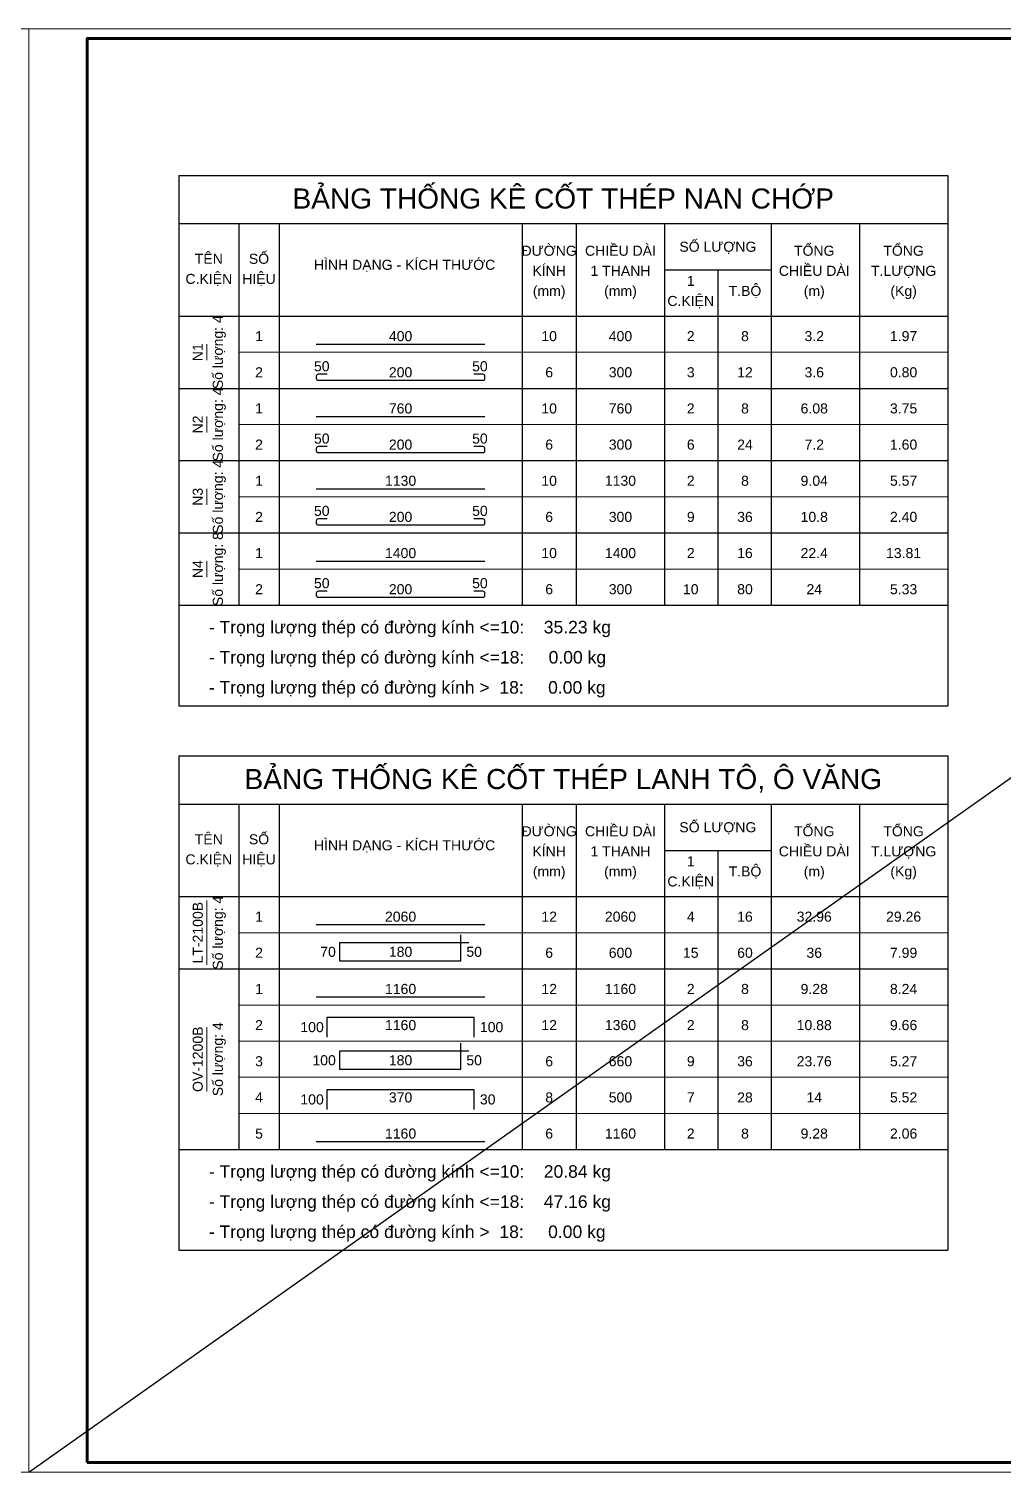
# Model space of a CAD drawing. Header units: millimetres. Extents: x -295047 to 263296, y -724756 to -308748.
# Drawn here: x 229696 to 245740, y -368365 to -344605 of the extents above; entities that cross this region are included whole.
import ezdxf
from ezdxf.enums import TextEntityAlignment as Align

# ---------------------------------------------------------------- set-up
doc = ezdxf.new("R2010")
doc.units = ezdxf.units.MM
doc.header["$MEASUREMENT"] = 0
doc.linetypes.add('HIDDEN', pattern=[0.375, 0.25, -0.125])
doc.layers.get('Defpoints').update_dxf_attribs({"color": 1})
doc.layers.add('KCS_Plotter', color=11, linetype='Continuous', plot=False)
for name, color, linetype, lineweight in [('Khungten_LCDI', 7, 'Continuous', 5), ('LC MANH DUT', 35, 'HIDDEN', 5), ('LC Net dam 1', 30, 'Continuous', 30), ('LC Net thay', 7, 'Continuous', 25), ('LC Text1', 3, 'Continuous', 20)]:
    doc.layers.add(name, color=color, linetype=linetype, lineweight=lineweight)
doc.styles.add('Hoa', font='micross.ttf')
doc.styles.add('Khungten', font='VHAVAN.TTF', dxfattribs={"width": 0.9, "height": 5000})
doc.styles.add('Thuong', font='micross.ttf')
doc.styles.add('Title', font='VHBLACK.TTF', dxfattribs={"width": 0.8})

# ---------------------------------------------------------------- blocks, each defined once
blk = doc.blocks.new('lcdi KC')
at = {"layer": 'Defpoints', "lineweight": 0}
blk.add_lwpolyline([(-1200, -14850), (-1200, 14850), (40800, 14850), (40800, -14850)], close=True, dxfattribs=at)
at = {"layer": 'Khungten_LCDI', "color": 5, "lineweight": 60}
blk.add_lwpolyline([(0, -14650), (0, 14650), (40600, 14650), (40600, -14650)], close=True, dxfattribs=at)
at = {"color": 7, "style": 'Khungten', "width": 0.8}
for tag, p in [('REVISION', (39499, -10746)), ('NGAYHT', (39546, -11609))]:
    blk.add_attdef(tag, text='', height=200, dxfattribs=at).set_placement(p, align=Align.CENTER)
at = {"layer": 'LC Text1', "style": 'Title', "width": 1.485915}
for tag, p, p2 in [('TENBANVE1', (36913, -8886), (40339, -8886)), ('TENBANVE2', (36913, -9562), (40339, -9562))]:
    blk.add_attdef(tag, text='', height=250, dxfattribs=at).set_placement(p, p2, align=Align.FIT)
at = {"layer": 'LC Text1', "style": 'Title', "width": 0.7}
blk.add_attdef('SOBANVE', text='', height=250, dxfattribs=at).set_placement((39562, -13896), align=Align.CENTER)

msp = doc.modelspace()

# ---------------------------------------------------------------- linework, layer by layer
at = {"layer": 'KCS_Plotter', "ltscale": 2}
msp.add_line((229695.8, -368365.3), (263295.8, -344605.3), dxfattribs=at)
at = {"layer": 'LC MANH DUT'}
for p, q in [((233155.1, -349928), (244828.1, -349928)), ((233155.1, -350523.2), (244828.1, -350523.2)), ((233155.1, -351118.4), (244828.1, -351118.4)), ((233155.1, -351713.6), (244828.1, -351713.6)), ((233155.1, -352308.9), (244828.1, -352308.9)), ((233155.1, -352904.1), (244828.1, -352904.1)), ((233155.1, -353499.3), (244828.1, -353499.3)), ((233155.1, -354094.5), (244828.1, -354094.5)), ((233155.1, -359484.6), (244828.1, -359484.6)), ((233155.1, -360079.9), (244828.1, -360079.9)), ((233155.1, -360675.1), (244828.1, -360675.1)), ((233155.1, -361270.3), (244828.1, -361270.3)), ((233155.1, -361865.6), (244828.1, -361865.6)), ((233155.1, -362460.8), (244828.1, -362460.8)), ((233155.1, -363056), (244828.1, -363056))]:
    msp.add_line(p, q, dxfattribs=at)
at = {"layer": 'LC Net dam 1'}
for points in [[(234428.2, -349795.7), (237205.9, -349795.7)], [(234428.2, -350986.1), (237205.9, -350986.1)], [(234428.2, -352176.6), (237205.9, -352176.6)], [(234428.2, -353367), (237205.9, -353367)], [(234428.2, -359352.4), (237205.9, -359352.4)], [(236941.4, -359650), (234808.5, -359650), (234808.5, -359947.6), (236809.1, -359947.6), (236809.1, -359517.7)], [(234428.2, -360542.8), (237205.9, -360542.8)], [(234610.1, -361204.2), (234610.1, -360873.5), (237024.1, -360873.5), (237024.1, -361204.2)], [(236941.4, -361435.7), (234808.5, -361435.7), (234808.5, -361733.3), (236809.1, -361733.3), (236809.1, -361303.4)], [(234610.1, -362394.6), (234610.1, -362064), (237024.1, -362064), (237024.1, -362394.6)], [(234428.2, -362923.7), (237205.9, -362923.7)]]:
    msp.add_lwpolyline(points, dxfattribs=at)
for points in [[(234610.1, -350291.7), (234461.3, -350291.7, 0.4142136), (234428.2, -350324.8), (234428.2, -350357.8, 0.4142136), (234461.3, -350390.9), (237172.9, -350390.9, 0.4142136), (237205.9, -350357.8), (237205.9, -350324.8, 0.4142136), (237172.9, -350291.7), (237024.1, -350291.7)], [(234610.1, -351482.2), (234461.3, -351482.2, 0.4142136), (234428.2, -351515.2), (234428.2, -351548.3, 0.4142136), (234461.3, -351581.4), (237172.9, -351581.4, 0.4142136), (237205.9, -351548.3), (237205.9, -351515.2, 0.4142136), (237172.9, -351482.2), (237024.1, -351482.2)], [(234610.1, -352672.6), (234461.3, -352672.6, 0.4142136), (234428.2, -352705.7), (234428.2, -352738.7, 0.4142136), (234461.3, -352771.8), (237172.9, -352771.8, 0.4142136), (237205.9, -352738.7), (237205.9, -352705.7, 0.4142136), (237172.9, -352672.6), (237024.1, -352672.6)], [(234610.1, -353863.1), (234461.3, -353863.1, 0.4142136), (234428.2, -353896.1), (234428.2, -353929.2, 0.4142136), (234461.3, -353962.3), (237172.9, -353962.3, 0.4142136), (237205.9, -353929.2), (237205.9, -353896.1, 0.4142136), (237172.9, -353863.1), (237024.1, -353863.1)]]:
    msp.add_lwpolyline(points, format="xyb", dxfattribs=at)
at = {"layer": 'LC Net thay'}
for p, q in [((232163, -347018), (244828.1, -347018)), ((232163, -347018), (232163, -355747.9)), ((244828.1, -347018), (244828.1, -355747.9)), ((232163, -347811.6), (244828.1, -347811.6)), ((233155.1, -347811.6), (233155.1, -354094.5)), ((233816.5, -347811.6), (233816.5, -354094.5)), ((237817.7, -347811.6), (237817.7, -354094.5)), ((238710.5, -347811.6), (238710.5, -354094.5)), ((240165.5, -347811.6), (240165.5, -354094.5)), ((241918.1, -347811.6), (241918.1, -354094.5)), ((243373.1, -347811.6), (243373.1, -354094.5)), ((240165.5, -348572.2), (241918.1, -348572.2)), ((241041.8, -348572.2), (241041.8, -354094.5)), ((232163, -349332.7), (244828.1, -349332.7)), ((232163, -350523.2), (244828.1, -350523.2)), ((232163, -351713.6), (244828.1, -351713.6)), ((232163, -352904.1), (244828.1, -352904.1)), ((232163, -354094.5), (244828.1, -354094.5)), ((232163, -354094.5), (244828.1, -354094.5)), ((232163, -355747.9), (244828.1, -355747.9)), ((232163, -356574.6), (244828.1, -356574.6)), ((232163, -356574.6), (232163, -364709.4)), ((244828.1, -356574.6), (244828.1, -364709.4)), ((232163, -357368.3), (244828.1, -357368.3)), ((233155.1, -357368.3), (233155.1, -363056)), ((233816.5, -357368.3), (233816.5, -363056)), ((237817.7, -357368.3), (237817.7, -363056)), ((238710.5, -357368.3), (238710.5, -363056)), ((240165.5, -357368.3), (240165.5, -363056)), ((241918.1, -357368.3), (241918.1, -363056)), ((243373.1, -357368.3), (243373.1, -363056)), ((240165.5, -358128.9), (241918.1, -358128.9)), ((241041.8, -358128.9), (241041.8, -363056)), ((232163, -358889.4), (244828.1, -358889.4)), ((232163, -360079.9), (244828.1, -360079.9)), ((232163, -363056), (244828.1, -363056)), ((232163, -363056), (244828.1, -363056)), ((232163, -364709.4), (244828.1, -364709.4))]:
    msp.add_line(p, q, dxfattribs=at)
at = {"layer": 'LC Text1'}
for p, q in [((232626, -350060.2), (232626, -349795.7)), ((232626, -351250.7), (232626, -350986.1)), ((232626, -352441.1), (232626, -352176.6)), ((232626, -353631.6), (232626, -353367)), ((232626, -360013.7), (232626, -358955.6)), ((232626, -362097), (232626, -361038.8))]:
    msp.add_line(p, q, dxfattribs=at)

# ---------------------------------------------------------------- block references
at = {"layer": 'LC Net thay', "xscale": 0.8, "yscale": 0.8, "zscale": 0.8}
for p in [(197055.8, -356485.3), (230655.8, -356485.3)]:
    msp.add_blockref('lcdi KC', p, dxfattribs=at)

# ---------------------------------------------------------------- texts
at = {"layer": 'LC Text1', "color": 4, "style": 'Hoa'}
for s, p in [('BẢNG THỐNG KÊ CỐT THÉP NAN CHỚP', (238495.6, -347563.6)), ('BẢNG THỐNG KÊ CỐT THÉP LANH TÔ, Ô VĂNG', (238495.6, -357120.3))]:
    msp.add_text(s, height=330.681, dxfattribs=at).set_placement(p, align=Align.CENTER)
at = {"layer": 'LC Text1'}
for s, height, style, p in [('SỐ LƯỢNG', 165.34, 'Hoa', (241041.8, -348274.5)), ('TÊN', 165.34, 'Hoa', (232659.1, -348473)), ('SỐ', 165.34, 'Hoa', (233485.8, -348473)), ('ĐƯỜNG', 165.34, 'Hoa', (238264.1, -348340.7)), ('CHIỀU DÀI', 165.34, 'Hoa', (239438, -348340.7)), ('TỔNG', 165.34, 'Hoa', (242629.1, -348340.7)), ('TỔNG', 165.34, 'Hoa', (244100.6, -348340.7)), ('HÌNH DẠNG - KÍCH THƯỚC', 165.341, 'Hoa', (235883.2, -348572.2)), ('KÍNH', 165.34, 'Hoa', (238264.1, -348671.4)), ('1 THANH', 165.34, 'Hoa', (239438, -348671.4)), ('CHIỀU DÀI', 165.34, 'Hoa', (242629.1, -348671.4)), ('T.LƯỢNG', 165.34, 'Hoa', (244100.6, -348671.4)), ('C.KIỆN', 165.34, 'Hoa', (232659.1, -348803.6)), ('HIỆU', 165.34, 'Hoa', (233485.8, -348803.6)), ('1', 165.3, 'Hoa', (240595.4, -348836.7)), ('T.BỘ', 165.34, 'Hoa', (241488.3, -349002)), ('(mm)', 165.34, 'Thuong', (238264.1, -349002)), ('(mm)', 165.34, 'Thuong', (239438, -349002)), ('C.KIỆN', 165.34, 'Hoa', (240595.4, -349167.4)), ('(m)', 165.34, 'Thuong', (242629.1, -349002)), ('(Kg)', 165.34, 'Thuong', (244100.6, -349002)), ('TÊN', 165.34, 'Hoa', (232659.1, -358029.6)), ('SỐ', 165.34, 'Hoa', (233485.8, -358029.6)), ('ĐƯỜNG', 165.34, 'Hoa', (238264.1, -357897.4)), ('CHIỀU DÀI', 165.34, 'Hoa', (239438, -357897.4)), ('SỐ LƯỢNG', 165.34, 'Hoa', (241041.8, -357831.2)), ('TỔNG', 165.34, 'Hoa', (242629.1, -357897.4)), ('TỔNG', 165.34, 'Hoa', (244100.6, -357897.4)), ('HÌNH DẠNG - KÍCH THƯỚC', 165.341, 'Hoa', (235883.2, -358128.9)), ('KÍNH', 165.34, 'Hoa', (238264.1, -358228.1)), ('1 THANH', 165.34, 'Hoa', (239438, -358228.1)), ('CHIỀU DÀI', 165.34, 'Hoa', (242629.1, -358228.1)), ('T.LƯỢNG', 165.34, 'Hoa', (244100.6, -358228.1)), ('C.KIỆN', 165.34, 'Hoa', (232659.1, -358360.3)), ('HIỆU', 165.34, 'Hoa', (233485.8, -358360.3)), ('1', 165.3, 'Hoa', (240595.4, -358393.4)), ('(mm)', 165.34, 'Thuong', (238264.1, -358558.7)), ('(mm)', 165.34, 'Thuong', (239438, -358558.7)), ('C.KIỆN', 165.34, 'Hoa', (240595.4, -358724.1)), ('T.BỘ', 165.34, 'Hoa', (241488.3, -358558.7)), ('(m)', 165.34, 'Thuong', (242629.1, -358558.7)), ('(Kg)', 165.34, 'Thuong', (244100.6, -358558.7))]:
    msp.add_text(s, height=height, dxfattribs=dict(at, style=style)).set_placement(p, align=Align.CENTER)
at = {"layer": 'LC Text1', "style": 'Hoa'}
for s, height, p in [('Số lượng: 4', 165.341, (232890.5, -349928)), ('N1', 165.34, (232559.9, -349928)), ('Số lượng: 4', 165.341, (232890.5, -351118.4)), ('N2', 165.34, (232559.9, -351118.4)), ('Số lượng: 4', 165.341, (232890.5, -352308.9)), ('N3', 165.34, (232559.9, -352308.9)), ('Số lượng: 8', 165.341, (232890.5, -353499.3)), ('N4', 165.34, (232559.9, -353499.3)), ('LT-2100B', 165.34, (232559.9, -359484.6)), ('Số lượng: 4', 165.341, (232890.5, -359484.6)), ('OV-1200B', 165.34, (232559.9, -361567.9)), ('Số lượng: 4', 165.341, (232890.5, -361567.9))]:
    msp.add_text(s, height=height, rotation=90.00021, dxfattribs=at).set_placement(p, align=Align.CENTER)
for s, height, p in [('1', 165.3, (233485.8, -349795.7)), ('400', 165.34, (235817.1, -349795.7)), ('10', 165.34, (238264.1, -349795.7)), ('400', 165.34, (239438, -349795.7)), ('2', 165.3, (240595.4, -349795.7)), ('8', 165.3, (241488.3, -349795.7)), ('3.2', 165.34, (242629.1, -349795.7)), ('1.97', 165.34, (244100.6, -349795.7)), ('2', 165.3, (233485.8, -350390.9)), ('50', 165.34, (234519.2, -350291.7)), ('200', 165.34, (235817.1, -350390.9)), ('50', 165.34, (237123.3, -350291.7)), ('6', 165.3, (238264.1, -350390.9)), ('1', 165.3, (233485.8, -350986.1)), ('760', 165.34, (235817.1, -350986.1)), ('10', 165.34, (238264.1, -350986.1)), ('760', 165.34, (239438, -350986.1)), ('2', 165.3, (240595.4, -350986.1)), ('8', 165.3, (241488.3, -350986.1)), ('6.08', 165.34, (242629.1, -350986.1)), ('3.75', 165.34, (244100.6, -350986.1)), ('2', 165.3, (233485.8, -351581.4)), ('50', 165.34, (234519.2, -351482.2)), ('200', 165.34, (235817.1, -351581.4)), ('50', 165.34, (237123.3, -351482.2)), ('6', 165.3, (238264.1, -351581.4)), ('1', 165.3, (233485.8, -352176.6)), ('1130', 165.34, (235817.1, -352176.6)), ('10', 165.34, (238264.1, -352176.6)), ('1130', 165.34, (239438, -352176.6)), ('2', 165.3, (240595.4, -352176.6)), ('8', 165.3, (241488.3, -352176.6)), ('9.04', 165.34, (242629.1, -352176.6)), ('5.57', 165.34, (244100.6, -352176.6)), ('2', 165.3, (233485.8, -352771.8)), ('50', 165.34, (234519.2, -352672.6)), ('200', 165.34, (235817.1, -352771.8)), ('50', 165.34, (237123.3, -352672.6)), ('6', 165.3, (238264.1, -352771.8)), ('1', 165.3, (233485.8, -353367)), ('1400', 165.34, (235817.1, -353367)), ('10', 165.34, (238264.1, -353367)), ('1400', 165.34, (239438, -353367)), ('2', 165.3, (240595.4, -353367)), ('16', 165.34, (241488.3, -353367)), ('22.4', 165.34, (242629.1, -353367)), ('13.81', 165.34, (244100.6, -353367)), ('2', 165.3, (233485.8, -353962.3)), ('50', 165.34, (234519.2, -353863.1)), ('200', 165.34, (235817.1, -353962.3)), ('50', 165.34, (237123.3, -353863.1)), ('6', 165.3, (238264.1, -353962.3)), ('1', 165.3, (233485.8, -359352.4)), ('2060', 165.34, (235817.1, -359352.4)), ('12', 165.34, (238264.1, -359352.4)), ('2060', 165.34, (239438, -359352.4)), ('4', 165.3, (240595.4, -359352.4)), ('16', 165.34, (241488.3, -359352.4)), ('32.96', 165.34, (242629.1, -359352.4)), ('29.26', 165.34, (244100.6, -359352.4)), ('180', 165.34, (235817.1, -359931.1)), ('2', 165.3, (233485.8, -359947.6)), ('6', 165.3, (238264.1, -359947.6)), ('1', 165.3, (233485.8, -360542.8)), ('1160', 165.34, (235817.1, -360542.8)), ('12', 165.34, (238264.1, -360542.8)), ('1160', 165.34, (239438, -360542.8)), ('2', 165.3, (240595.4, -360542.8)), ('8', 165.3, (241488.3, -360542.8)), ('9.28', 165.34, (242629.1, -360542.8)), ('8.24', 165.34, (244100.6, -360542.8)), ('2', 165.3, (233485.8, -361138.1)), ('1160', 165.34, (235817.1, -361138.1)), ('12', 165.34, (238264.1, -361138.1)), ('3', 165.3, (233485.8, -361733.3)), ('180', 165.34, (235817.1, -361716.7)), ('6', 165.3, (238264.1, -361733.3)), ('4', 165.3, (233485.8, -362328.5)), ('370', 165.34, (235817.1, -362328.5)), ('8', 165.3, (238264.1, -362328.5)), ('5', 165.3, (233485.8, -362923.7)), ('1160', 165.34, (235817.1, -362923.7)), ('6', 165.3, (238264.1, -362923.7)), ('1160', 165.34, (239438, -362923.7)), ('2', 165.3, (240595.4, -362923.7)), ('8', 165.3, (241488.3, -362923.7)), ('9.28', 165.34, (242629.1, -362923.7)), ('2.06', 165.34, (244100.6, -362923.7))]:
    msp.add_text(s, height=height, dxfattribs=at).set_placement(p, align=Align.BOTTOM_CENTER)
at = {"layer": 'LC Text1', "color": 7, "style": 'Hoa'}
for s, height, p in [('300', 165.34, (239438, -350390.9)), ('3', 165.3, (240595.4, -350390.9)), ('12', 165.34, (241488.3, -350390.9)), ('3.6', 165.34, (242629.1, -350390.9)), ('0.80', 165.34, (244100.6, -350390.9)), ('300', 165.34, (239438, -351581.4)), ('6', 165.3, (240595.4, -351581.4)), ('24', 165.34, (241488.3, -351581.4)), ('7.2', 165.34, (242629.1, -351581.4)), ('1.60', 165.34, (244100.6, -351581.4)), ('300', 165.34, (239438, -352771.8)), ('9', 165.3, (240595.4, -352771.8)), ('36', 165.34, (241488.3, -352771.8)), ('10.8', 165.34, (242629.1, -352771.8)), ('2.40', 165.34, (244100.6, -352771.8)), ('300', 165.34, (239438, -353962.3)), ('10', 165.34, (240595.4, -353962.3)), ('80', 165.34, (241488.3, -353962.3)), ('24', 165.34, (242629.1, -353962.3)), ('5.33', 165.34, (244100.6, -353962.3)), ('600', 165.34, (239438, -359947.6)), ('15', 165.34, (240595.4, -359947.6)), ('60', 165.34, (241488.3, -359947.6)), ('36', 165.34, (242629.1, -359947.6)), ('7.99', 165.34, (244100.6, -359947.6)), ('1360', 165.34, (239438, -361138.1)), ('2', 165.3, (240595.4, -361138.1)), ('8', 165.3, (241488.3, -361138.1)), ('10.88', 165.34, (242629.1, -361138.1)), ('9.66', 165.34, (244100.6, -361138.1)), ('660', 165.34, (239438, -361733.3)), ('9', 165.3, (240595.4, -361733.3)), ('36', 165.34, (241488.3, -361733.3)), ('23.76', 165.34, (242629.1, -361733.3)), ('5.27', 165.34, (244100.6, -361733.3)), ('500', 165.34, (239438, -362328.5)), ('7', 165.3, (240595.4, -362328.5)), ('28', 165.34, (241488.3, -362328.5)), ('14', 165.34, (242629.1, -362328.5)), ('5.52', 165.34, (244100.6, -362328.5))]:
    msp.add_text(s, height=height, dxfattribs=at).set_placement(p, align=Align.BOTTOM_CENTER)
at = {"layer": 'LC Text1', "style": 'Hoa'}
for s, p in [('- Trọng lượng thép có đường kính <=10:    35.23 kg', (232659.1, -354557.5)), ('- Trọng lượng thép có đường kính <=18:     0.00 kg', (232659.1, -355053.5)), ('- Trọng lượng thép có đường kính >  18:     0.00 kg', (232659.1, -355549.5)), ('- Trọng lượng thép có đường kính <=10:    20.84 kg', (232659.1, -363519)), ('- Trọng lượng thép có đường kính <=18:    47.16 kg', (232659.1, -364015)), ('- Trọng lượng thép có đường kính >  18:     0.00 kg', (232659.1, -364511))]:
    msp.add_text(s, height=206.676, dxfattribs=at).set_placement(p)
for s, p in [('70', (234750.6, -359931.1)), ('100', (234552.2, -361171.1)), ('100', (234750.6, -361716.7)), ('100', (234552.2, -362361.6))]:
    msp.add_text(s, height=165.34, dxfattribs=at).set_placement(p, align=Align.BOTTOM_RIGHT)
for s, p in [('50', (236900.1, -359931.1)), ('100', (237123.3, -361171.1)), ('50', (236900.1, -361716.7)), ('30', (237123.3, -362361.6))]:
    msp.add_text(s, height=165.34, dxfattribs=at).set_placement(p, align=Align.BOTTOM_LEFT)

doc.saveas('drawing.dxf')
